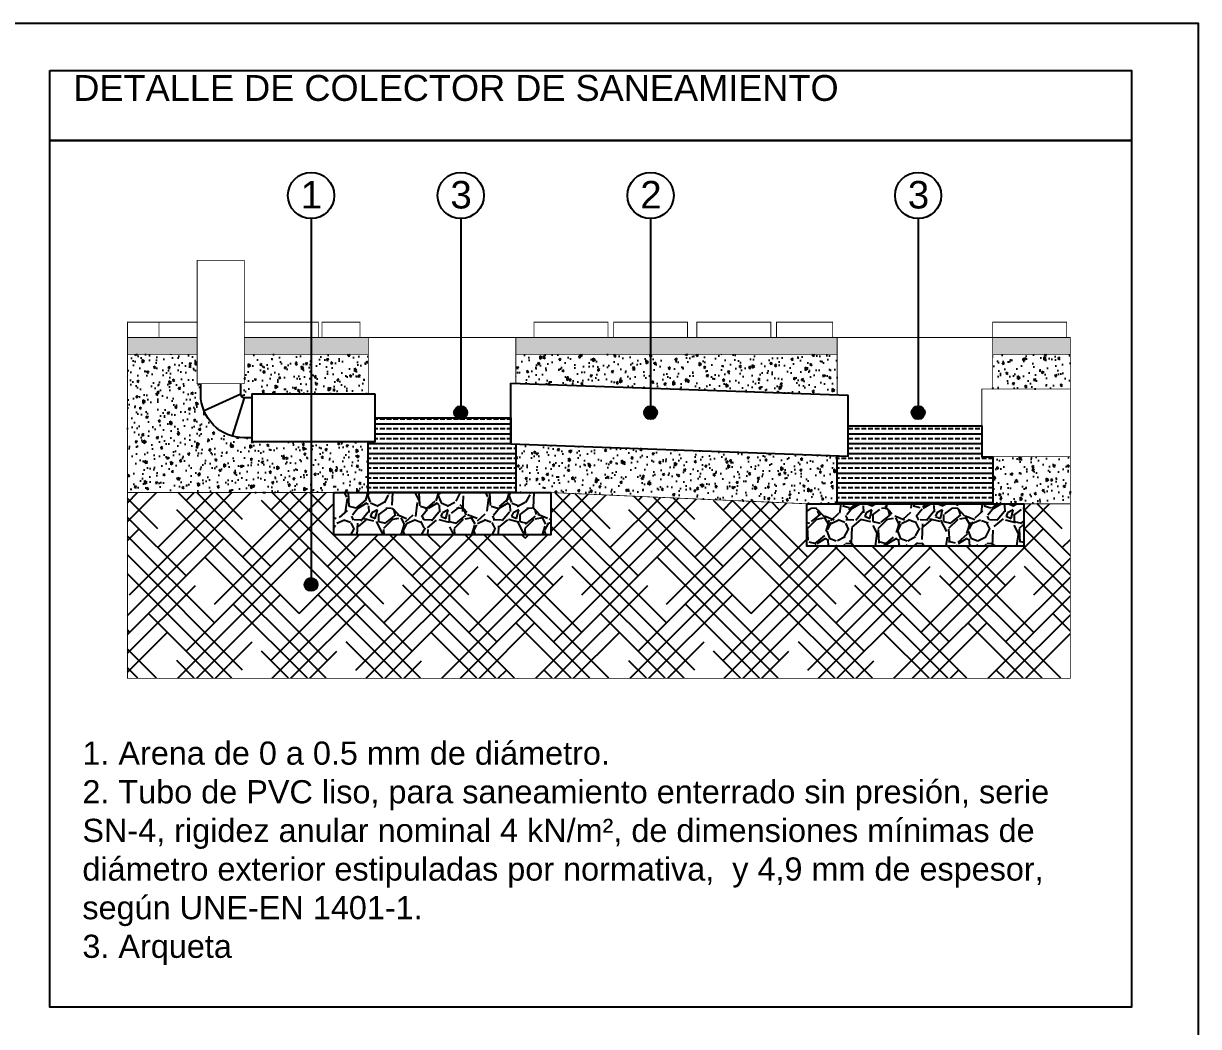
# Model space of a CAD drawing. Header units: millimetres. Extents: x 441156 to 441876, y 4514765 to 4515211.
# Drawn here: x 441284.51 to 441290.36, y 4514964.94 to 4514969.94 of the extents above; entities that cross this region are included whole.
import ezdxf

# ---------------------------------------------------------------- set-up
doc = ezdxf.new("R2010")
doc.units = ezdxf.units.MM
doc.layers.add('01_cartela', color=6, linetype='Continuous', plot=False)
for name, color, linetype in [('01_textos', 7, 'Continuous'), ('CALEFAC_NOTAS', 7, 'Continuous'), ('INGIN SANEAMIENTO TEXTO', 7, 'Continuous')]:
    doc.layers.add(name, color=color, linetype=linetype)
doc.styles.add('Estilo1', font='swissel.ttf')
doc.styles.get("Standard").update_dxf_attribs({"font": 'arial.ttf'})
pattern_1 = [(94.99999999999983, (441263.06255492, 4514962.311576591), (0.0822992220738116, 0.06905725274510555), [0.01119100677032678, -0.1231010744735946]), (40.00000000000001, (441263.06255492, 4514962.311576591), (-0.09400354816243046, 0.06472380658572371), [0.008952805416261518, -0.09848120275212735]), (145.4514447, (441263.0694131668, 4514962.317331344), (-0.01170432305323599, 0.133781055896103), [0.00951089228831769, -0.1046199019972584]), (91.18419999999881, (441263.0414529553, 4514962.332678556), (0.1300684268247727, 0.09514024881645708), [0.01678651015549031, -0.1846516117103935]), (141.63555761, (441263.0522919712, 4514962.340606913), (-0.004163064785043509, 0.2013950988277174), [0.01426634427177351, -0.156929994725142]), (36.18415117000001, (441263.0414529553, 4514962.332678556), (-0.004163064774383341, 0.2013950988282514), [0.0134291887795181, -0.1477211318835331]), (66, (441263.0572794289, 4514962.337954047), (0.1054598059768966, 0.02049930968730479), [0.01119100677032683, -0.1231010744735951]), (11.00000000000003, (441263.0572794289, 4514962.337954047), (-0.05083826265696384, 0.102182523394753), [0.008952805416261516, -0.09848085957887667]), (116.451445, (441263.066067746, 4514962.339662324), (0.05462154278460041, 0.1226818333365318), [0.009510892288317689, -0.1046197216487503]), (82.50000000000001, (441263.06255492, 4514962.311576591), (-0.03384058762969672, 0.03640655601057119), [0, -0.09728715219004036, 0, -0.09997299381491878, 0, -0.09885389313788609]), (52.5, (441263.06255492, 4514962.311576591), (-0.01385788966623879, 0.06937073068565225), [0, -0.05699952781686498, 0, -0.09504895083597642, 0, -0.03767638946010056]), (12.5, (441263.0390262294, 4514962.2880479), (0.05870306518326421, 0.0539437048010241), [0, -0.03730335590108964, 0, -0.1163864704113997, 0, -0.1544358934305111]), (2.499999999999997, (441263.028475247, 4514962.277496919), (0.05096983946269078, 0.07209381257759925), [0, -0.04849436267141655, 0, -0.07729255342705776, 0, -0.1096718663492036])]
pattern_2 = [(180, (441263.06255492, 4514962.311576591), (-1.087009045070248e-17, -0.04895453530326725), []), (180, (441263.0381159648, 4514962.336015547), (-1.087009045070248e-17, -0.04895453530326725), [0.02349817694556828, -0.009790907060653454])]
pattern_3 = [(273.0127875, (441263.0133170023, 4514962.614038086), (0.1758497059158372, -2.989445004128875), [0.03345762859672664, -3.31231121131938]), (229.969741, (441263.0150754994, 4514962.580626643), (1.934346756516896, 2.286046188801407), [0.05741434113448432, -5.684017972111177]), (177.5104471, (441262.9781470611, 4514962.536664216), (3.692843828681993, -0.1758497047065241), [0.04048359133617722, -4.007880664306454]), (312.2736889999999, (441262.9535281023, 4514962.424120403), (-3.341144415978818, 3.69284382896442), [0.05228388625288858, -5.176103754632521]), (337.83365418, (441262.9886980435, 4514962.385433467), (-2.989445004159426, 1.230947942767134), [0.05126848890526092, -5.075587396768062]), (42.27368899999994, (441263.0361774641, 4514962.366090001), (-3.69284382896442, -3.341144415978816), [0.05228388625288857, -5.176103754632521]), (82.69424047, (441263.0748643995, 4514962.401259941), (-0.5275491181405817, -4.044543240893814), [0.06914276491882704, -6.845128143625403]), (117.25532837, (441263.0836568847, 4514962.469841328), (-2.637745591431377, 5.099641477836204), [0.06527788855843479, -6.462513329038345]), (166.42956562, (441263.0537624347, 4514962.527871731), (-3.692843828691387, 0.8792485303001026), [0.05246095284889833, -5.193640079177278]), (220.2363583, (441263.00276602, 4514962.540181209), (2.110196473770209, 1.758497060913443), [0.05989227872247482, -2.934720309193364]), (267.3974378, (441262.9570450964, 4514962.501494274), (-0.1758497059833176, -4.044543240869745), [0.0774537039245493, -7.667922409570537]), (183.81407483, (441263.1293778084, 4514962.596453115), (-2.286046179630516, -0.1758497059648778), [0.02643589357094487, -2.617164856648316]), (216.4692344, (441263.1030003525, 4514962.594694618), (2.637745591530202, 1.934346767830105), [0.05029412524912447, -4.979130440231014]), (270, (441263.06255492, 4514962.564800169), (0.1758497061245213, -0.1758497061245213), [0.03516985263258667, -0.3165295596164558]), (248.19859051, (441263.0291434759, 4514962.573592653), (0.5275491184591375, 1.23094794283383), [0.01893965985810095, -1.875019637675096]), (336.80140949, (441263.0221094876, 4514962.556007682), (-0.7033988245225524, 0.3516994121999498), [0.0267845556041004, -1.312446906961066]), (75.96375653, (441263.0467284465, 4514962.5454567), (0.1758497061567157, 0.8792485306161198), [0.04350292496281141, -1.406590900207791]), (206.56505118, (441263.0572794289, 4514962.58766063), (0.5275491183642603, 0.1758497061521164), [0.03145692527523154, -0.7549668681603067]), (61.38954033400001, (441262.9201166581, 4514962.454014854), (1.230947942871527, 2.286046179618588), [0.0440676977711539, -4.362713306825954]), (115.34617594, (441262.9412186228, 4514962.492701789), (1.230947942784376, -2.63774559190909), [0.03697036127741202, -3.660057994265537]), (338.19859051, (441263.0221094876, 4514962.622830572), (-1.230947942834739, 0.527549118459502), [0.03787907102716259, -1.856080226506036]), (28.61045967000003, (441263.0572794289, 4514962.608762595), (-2.286046179532377, -1.230947943031419), [0.0440676977711539, -4.362713306826052]), (24.44395478000003, (441263.0291434759, 4514962.344988035), (-1.230947942871538, -0.5275491183734898), [0.04249598304252136, -2.082304100502914]), (339.7751406, (441263.0678304113, 4514962.362573006), (-2.813595298562838, 1.055098235224635), [0.0356067992747081, -3.525078366401876]), (111.80140949, (441263.1997176908, 4514962.448739363), (-0.5275491184508467, 1.230947942838412), [0.03787907102716315, -1.85608022650606]), (62.35402464, (441263.1856497143, 4514962.483909304), (-1.582647354927424, -2.98944500421873), [0.04168799235370375, -4.127099956078592]), (114.4439547799999, (441263.1135513348, 4514962.362573006), (0.5275491183649411, -1.230947942875208), [0.0212479915212606, -2.103552092024166]), (146.309932474, (441263.1891667085, 4514962.43818838), (-0.8792485306225767, 0.5275491183735119), [0.01268065411597707, -1.255389610298407]), (210.963756532, (441263.1786157261, 4514962.445222368), (0.7033988244979757, 0.3516994122489849), [0.05126848890526076, -0.9741026882294204]), (231.00900596, (441263.1346532995, 4514962.418844911), (1.582647355019188, 1.934346767452265), [0.04751204096602054, -4.703685384438677]), (348.69006753, (441263.06255492, 4514962.529630227), (-0.5275491183857455, 0.1758497060878624), [0.03586643063177967, -0.86079465235677]), (38.15722658999997, (441263.0977248613, 4514962.522596239), (3.341144416227476, 2.63774559204247), [0.0626184079717259, -6.199211602072053]), (105.9453959, (441263.146962779, 4514962.561283174), (0.527549118343091, -1.934346767377855), [0.02560402873435057, -2.534806340434104]), (135, (441263.1399287907, 4514962.585902134), (-0.3516994122490095, 2.174018090140495e-17), [0.01492134236043586, -0.2337676969801618]), (165.25643716, (441263.1258608143, 4514962.420603409), (1.934346767332649, -0.5275491185086991), [0.03454887610135263, -3.420349673727684]), (93.01278749999905, (441263.0924493701, 4514962.429395895), (-0.1758497059053753, 2.989445004129425), [0.06691525719345295, -3.27885358272264]), (44.99999999999999, (441263.088932376, 4514962.496218783), (2.174018090140496e-17, 0.3516994122490094), [0.0646591502285554, -0.1840298891120423]), (10.30484649999995, (441263.1346532995, 4514962.541939707), (2.989445003831074, 0.5275491199912588), [0.03932121876629877, -3.89279774841135]), (299.0546040999999, (441263.1733402349, 4514962.548973695), (0.527549118388897, -0.8792485306133362), [0.0362096215060697, -1.774273913153036]), (252.64597536, (441263.1909252055, 4514962.517320748), (-1.582647355476576, -5.099641477500148), [0.05895546711127878, -5.836600988214964]), (220.42607874, (441263.1733402349, 4514962.461048841), (-2.461895885742949, -2.110196473494011), [0.06237096237758178, -6.174718413544778])]

msp = doc.modelspace()

# ---------------------------------------------------------------- hatches: boundary and pattern name
at = {"layer": 'INGIN SANEAMIENTO TEXTO'}
h = msp.add_hatch(color=254, dxfattribs=at)
h.dxf.hatch_style = 1
h.paths.add_polyline_path([(441285.3735573661, 4514968.371895988), (441285.0270142101, 4514968.371895988), (441285.0270142101, 4514968.288406968), (441285.3735573661, 4514968.288406968)])
h = msp.add_hatch(color=254, dxfattribs=at)
h.dxf.hatch_style = 1
h.paths.add_polyline_path([(441286.2258155074, 4514968.288406968), (441285.6085391355, 4514968.288406968), (441285.6085391355, 4514968.371895988), (441286.2258155074, 4514968.371895988)])
h = msp.add_hatch(color=254, dxfattribs=at)
h.dxf.hatch_style = 1
h.paths.add_polyline_path([(441286.9604150088, 4514968.288406968), (441288.5601442406, 4514968.288406968), (441288.5601442406, 4514968.371895988), (441286.9604150088, 4514968.371895988)])
h = msp.add_hatch(color=254, dxfattribs=at)
h.dxf.hatch_style = 1
h.paths.add_polyline_path([(441289.3343775576, 4514968.371895988), (441289.7211067018, 4514968.371895988), (441289.7211067018, 4514968.288406968), (441289.3343775576, 4514968.288406968)])
h = msp.add_hatch(dxfattribs=at)
h.set_pattern_fill('AR-CONC', color=254, scale=0.0005874544236392073, angle=45)
h.set_pattern_definition(pattern_1)
edge = h.paths.add_edge_path()
edge.add_line((441285.0270142101, 4514968.288406968), (441285.0270142101, 4514967.599856308))
edge.add_line((441285.0270142101, 4514967.599856308), (441286.2258155074, 4514967.599856308))
edge.add_line((441286.2258155074, 4514967.599856308), (441286.2258155074, 4514967.854683081))
edge.add_line((441286.2258155074, 4514967.854683081), (441285.6462720277, 4514967.854683081))
edge.add_line((441285.6462720277, 4514967.854683081), (441285.6462720277, 4514967.872564724))
edge.add_line((441285.6462720277, 4514967.872564724), (441285.5918321487, 4514967.872564724))
edge.add_line((441285.5918321487, 4514967.872564724), (441285.5698059065, 4514967.875388771))
edge.add_line((441285.5698059065, 4514967.875388771), (441285.5533457779, 4514967.879062119))
edge.add_line((441285.5533457779, 4514967.879062119), (441285.5421699344, 4514967.882274445))
edge.add_line((441285.5421699344, 4514967.882274445), (441285.5262231363, 4514967.888028861))
edge.add_line((441285.5262231363, 4514967.888028861), (441285.5088403549, 4514967.896106891))
edge.add_line((441285.5088403549, 4514967.896106891), (441285.4969330991, 4514967.902690772))
edge.add_line((441285.4969330991, 4514967.902690772), (441285.4901323082, 4514967.907295415))
edge.add_line((441285.4901323082, 4514967.907295415), (441285.4686831434, 4514967.922416494))
edge.add_line((441285.4686831434, 4514967.922416494), (441285.4568933164, 4514967.933132891))
edge.add_line((441285.4568933164, 4514967.933132891), (441285.4473547623, 4514967.943273475))
edge.add_line((441285.4473547623, 4514967.943273475), (441285.4371049269, 4514967.955319237))
edge.add_line((441285.4371049269, 4514967.955319237), (441285.4304081441, 4514967.964595177))
edge.add_line((441285.4304081441, 4514967.964595177), (441285.4241978509, 4514967.973569326))
edge.add_line((441285.4241978509, 4514967.973569326), (441285.4186619332, 4514967.983180385))
edge.add_line((441285.4186619332, 4514967.983180385), (441285.4148471827, 4514967.990025327))
edge.add_line((441285.4148471827, 4514967.990025327), (441285.4103245057, 4514967.999740068))
edge.add_line((441285.4103245057, 4514967.999740068), (441285.4074844932, 4514968.005840436))
edge.add_line((441285.4074844932, 4514968.005840436), (441285.4019434619, 4514968.021174712))
edge.add_line((441285.4019434619, 4514968.021174712), (441285.3988735439, 4514968.031024612))
edge.add_line((441285.3988735439, 4514968.031024612), (441285.3964444503, 4514968.041185563))
edge.add_line((441285.3964444503, 4514968.041185563), (441285.3940879244, 4514968.051042961))
edge.add_line((441285.3940879244, 4514968.051042961), (441285.3928175854, 4514968.061805554))
edge.add_line((441285.3928175854, 4514968.061805554), (441285.3912665357, 4514968.074946388))
edge.add_line((441285.3912665357, 4514968.074946388), (441285.3914390097, 4514968.089664849))
edge.add_line((441285.3914390097, 4514968.089664849), (441285.3914390097, 4514968.142308128))
edge.add_line((441285.3914390097, 4514968.142308128), (441285.3735573661, 4514968.142308128))
edge.add_line((441285.3735573661, 4514968.142308128), (441285.3735573661, 4514968.288406968))
edge.add_line((441285.3735573661, 4514968.288406968), (441285.0270142101, 4514968.288406968))
edge.add_line((441285.0270142101, 4514968.288406968), (441285.0270142101, 4514967.599856308))
h = msp.add_hatch(dxfattribs=at)
h.set_pattern_fill('AR-CONC', color=254, scale=0.0005874544236392073, angle=45)
h.set_pattern_definition(pattern_1)
h.paths.add_polyline_path([(441286.2258155074, 4514968.288406968), (441286.2258155074, 4514968.089664849), (441285.6462720277, 4514968.089664849), (441285.6462720277, 4514968.071783207), (441285.6085391355, 4514968.071783207), (441285.6041587921, 4514968.072568236), (441285.6020551434, 4514968.073314385), (441285.6002625359, 4514968.07395021), (441285.5984182133, 4514968.075180682), (441285.5968748665, 4514968.07642673), (441285.5953415851, 4514968.077948653), (441285.5939559279, 4514968.079787178), (441285.59286552, 4514968.081544236), (441285.591973063, 4514968.083384614), (441285.5913322385, 4514968.085382366), (441285.5909430468, 4514968.087615256), (441285.5906574921, 4514968.089664849), (441285.5906574921, 4514968.142308128), (441285.6085391355, 4514968.142308128), (441285.6085391355, 4514968.288406968)])
h = msp.add_hatch(dxfattribs=at)
h.set_pattern_fill('AR-CONC', color=254, scale=0.0005874544236392073, angle=45)
h.set_pattern_definition(pattern_1)
h.paths.add_polyline_path([(441288.5601442406, 4514968.288406968), (441288.5601442406, 4514968.086084302), (441286.9604150088, 4514968.14432143), (441286.9604150088, 4514968.288406968)])
h = msp.add_hatch(dxfattribs=at)
h.set_pattern_fill('AR-CONC', color=254, scale=0.0005874544236392073, angle=45)
h.set_pattern_definition(pattern_1)
h.paths.add_polyline_path([(441289.3343775576, 4514968.288406968), (441289.7211067018, 4514968.288406968), (441289.7211067018, 4514968.115907801), (441289.3343775576, 4514968.115907801)])
h = msp.add_hatch(color=5, dxfattribs=at)
h.dxf.hatch_style = 1
edge = h.paths.add_edge_path()
edge.add_arc((441286.6857803299, 4514967.997836124), 0.03267041153160185, 0, 360)
h = msp.add_hatch(color=5, dxfattribs=at)
h.dxf.hatch_style = 1
edge = h.paths.add_edge_path()
edge.add_arc((441287.6309316298, 4514967.997836124), 0.03267041153160185, 0, 360)
h = msp.add_hatch(color=5, dxfattribs=at)
h.dxf.hatch_style = 1
edge = h.paths.add_edge_path()
edge.add_arc((441288.9630334114, 4514967.997836124), 0.03267041153160185, 0, 360)
h = msp.add_hatch(dxfattribs=at)
h.set_pattern_fill('JIS_STN_2.5', color=5, scale=0.01958181412130691, angle=135)
h.set_pattern_definition(pattern_2)
h.paths.add_polyline_path([(441286.2258155074, 4514967.599856308), (441286.2258155074, 4514967.854683081), (441286.2601012909, 4514967.854683081), (441286.2601012909, 4514967.972173966), (441286.9361072975, 4514967.972173966), (441286.9361072975, 4514967.842184237), (441286.9604150088, 4514967.841299331), (441286.9604150088, 4514967.599856308)])
h = msp.add_hatch(dxfattribs=at)
h.set_pattern_fill('JIS_STN_2.5', color=5, scale=0.01958181412130691, angle=135)
h.set_pattern_definition(pattern_2)
h.paths.add_polyline_path([(441288.5601442406, 4514967.543906278), (441288.5601442406, 4514967.783062203), (441288.615060544, 4514967.781063011), (441288.615060544, 4514967.93257406), (441289.2802362826, 4514967.93257406), (441289.2802362826, 4514967.778093228), (441289.3343775576, 4514967.778093228), (441289.3343775576, 4514967.543906278)])
h = msp.add_hatch(dxfattribs=at)
h.set_pattern_fill('AR-CONC', color=254, scale=0.0005874544236392073, angle=45)
h.set_pattern_definition(pattern_1)
h.paths.add_polyline_path([(441286.9604150088, 4514967.599856308), (441287.1343401222, 4514967.599856308), (441288.4089985898, 4514967.543906278), (441288.5601442406, 4514967.543906278), (441288.5601442406, 4514967.783062203), (441286.9604150088, 4514967.841299331)])
h = msp.add_hatch(dxfattribs=at)
h.set_pattern_fill('AR-CONC', color=254, scale=0.0005874544236392073, angle=45)
h.set_pattern_definition(pattern_1)
h.paths.add_polyline_path([(441289.3343775576, 4514967.543906278), (441289.7211067018, 4514967.543906278), (441289.7211067018, 4514967.778093228), (441289.3343775576, 4514967.778093228)])
h = msp.add_hatch(dxfattribs=at)
h.set_pattern_fill('HOUND', color=254, scale=0.0417745367921214, angle=45)
h.set_pattern_definition([(44.99999999999999, (441219.4804978039, 4514931.357963993), (0.1406797648996038, 0.2344662748326729), [1.061073234519883, -0.5305366172599416]), (135, (441219.4804978039, 4514931.357963993), (0.1406797648996037, -0.2344662748326729), [1.061073234519883, -0.5305366172599416])])
h.paths.add_polyline_path([(441289.7211067018, 4514967.543906278), (441289.7211067018, 4514966.674937649), (441285.0270142101, 4514966.674937649), (441285.0270142101, 4514967.599856308), (441286.0548529489, 4514967.599856308), (441286.0548529489, 4514967.389196181), (441287.1343401222, 4514967.389196181), (441287.1343401222, 4514967.599856308), (441288.4089985898, 4514967.543906278), (441288.4089985898, 4514967.333246151), (441289.4884857631, 4514967.333246151), (441289.4884857631, 4514967.543906278)])
h = msp.add_hatch(dxfattribs=at)
h.set_pattern_fill('GRAVEL', color=254, scale=0.009790907060653454, angle=45)
h.set_pattern_definition(pattern_3)
h.paths.add_polyline_path([(441286.0548529489, 4514967.599856308), (441287.1343401222, 4514967.599856308), (441287.1343401222, 4514967.389196181), (441286.0548529489, 4514967.389196181)])
h = msp.add_hatch(dxfattribs=at)
h.set_pattern_fill('GRAVEL', color=254, scale=0.009790907060653454, angle=45)
h.set_pattern_definition(pattern_3)
h.paths.add_polyline_path([(441288.4089985898, 4514967.543906278), (441289.4884857631, 4514967.543906278), (441289.4884857631, 4514967.333246151), (441288.4089985898, 4514967.333246151)])
h = msp.add_hatch(color=5, dxfattribs=at)
h.dxf.hatch_style = 1
edge = h.paths.add_edge_path()
edge.add_arc((441285.9408505099, 4514967.142331494), 0.03267041153160185, 0, 360)

# ---------------------------------------------------------------- linework, layer by layer
at = {"layer": '01_cartela', "color": 3}
msp.add_lwpolyline([(441259.7207287893, 4514969.93626665), (441259.7207287893, 4514948.401242637), (441290.3587168496, 4514948.401242637), (441290.3587168496, 4514969.93626665)], close=True, dxfattribs=at)
at = {"layer": 'CALEFAC_NOTAS', "color": 7}
for points in [[(441284.6407441555, 4514969.702255282), (441290.025155223, 4514969.702255282), (441290.025155223, 4514969.353082621), (441284.6407441555, 4514969.353082621)], [(441284.6407441555, 4514969.353082621), (441290.025155223, 4514969.353082621), (441290.025155223, 4514965.035911555), (441284.6407441555, 4514965.035911555)]]:
    msp.add_lwpolyline(points, close=True, dxfattribs=at)
at = {"layer": 'INGIN SANEAMIENTO TEXTO', "color": 5}
for points in [[(441285.9408505099, 4514968.964503606), (441285.9408505099, 4514967.142331494)], [(441286.6857803299, 4514968.964503606), (441286.6857803299, 4514967.997836124)], [(441287.6309316298, 4514968.964503606), (441287.6309316298, 4514967.997836124)], [(441288.9630334114, 4514968.964503606), (441288.9630334114, 4514967.997836124)], [(441286.9361072975, 4514968.145206336), (441288.615060544, 4514968.084085109)], [(441286.9361072975, 4514967.842184237), (441286.9361072975, 4514968.145206336)], [(441285.5906574921, 4514968.089664849), (441285.4081477126, 4514968.006143941)], [(441286.2601012909, 4514968.089664849), (441285.6462720277, 4514968.089664849), (441285.6462720277, 4514967.854683081), (441286.2601012909, 4514967.854683081), (441286.2601012909, 4514968.089664849)], [(441288.615060544, 4514967.781063011), (441288.615060544, 4514968.084085109)], [(441285.6085391355, 4514968.071783207), (441285.5483267748, 4514967.881081687)], [(441286.2258155074, 4514967.599856308), (441286.2258155074, 4514967.854683081), (441286.2601012909, 4514967.854683081), (441286.2601012909, 4514967.972173966), (441286.9361072975, 4514967.972173966), (441286.9361072975, 4514967.842184237), (441286.9604150088, 4514967.841299331), (441286.9604150088, 4514967.599856308), (441286.2258155074, 4514967.599856308)], [(441288.5601442406, 4514967.543906278), (441288.5601442406, 4514967.783062203), (441288.615060544, 4514967.781063011), (441288.615060544, 4514967.93257406), (441289.2802362826, 4514967.93257406), (441289.2802362826, 4514967.778093228), (441289.3343775576, 4514967.778093228), (441289.3343775576, 4514967.543906278), (441288.5601442406, 4514967.543906278)], [(441286.9361072975, 4514967.842184237), (441288.615060544, 4514967.781063011)]]:
    msp.add_lwpolyline(points, dxfattribs=at)
at = {"layer": 'INGIN SANEAMIENTO TEXTO', "color": 5, "const_width": 0.003916362824261381}
for points in [[(441285.3735573661, 4514968.756137391), (441285.3735573661, 4514968.142308128), (441285.6085391355, 4514968.142308128), (441285.6085391355, 4514968.756137391), (441285.3735573661, 4514968.756137391)], [(441285.3735573661, 4514968.371895988), (441285.0270142101, 4514968.371895988), (441285.0270142101, 4514968.288406968), (441285.3735573661, 4514968.288406968), (441285.3735573661, 4514968.371895988)], [(441286.2258155074, 4514968.288406968), (441285.6085391355, 4514968.288406968), (441285.6085391355, 4514968.371895988), (441286.2258155074, 4514968.371895988), (441286.2258155074, 4514968.288406968)], [(441286.2258155074, 4514968.089664849), (441286.2258155074, 4514968.371895988), (441286.9604150088, 4514968.371895988), (441286.9604150088, 4514968.14432143), (441286.9361072975, 4514968.145206336), (441286.9361072975, 4514967.842184237), (441286.9604150088, 4514967.841299331), (441286.9604150088, 4514967.599856308), (441286.2258155074, 4514967.599856308), (441286.2258155074, 4514967.854683081), (441286.2601012909, 4514967.854683081), (441286.2601012909, 4514968.089664849), (441286.2258155074, 4514968.089664849)], [(441286.9604150088, 4514968.288406968), (441288.5601442406, 4514968.288406968), (441288.5601442406, 4514968.371895988), (441286.9604150088, 4514968.371895988), (441286.9604150088, 4514968.288406968)], [(441288.5601442406, 4514968.084085109), (441288.5601442406, 4514968.371895988), (441289.3343775576, 4514968.371895988), (441289.3343775576, 4514968.115907801), (441289.2802362826, 4514968.115907801), (441289.2802362826, 4514967.778093228), (441289.3343775576, 4514967.778093228), (441289.3343775576, 4514967.543906278), (441288.5601442406, 4514967.543906278), (441288.5601442406, 4514967.783062203), (441288.615060544, 4514967.781063011), (441288.615060544, 4514968.084085109), (441288.5601442406, 4514968.086084302)], [(441289.3343775576, 4514968.371895988), (441289.7211067018, 4514968.371895988), (441289.7211067018, 4514968.288406968), (441289.3343775576, 4514968.288406968), (441289.3343775576, 4514968.371895988)], [(441285.0270142101, 4514968.288406968), (441285.0270142101, 4514967.599856308), (441286.2258155074, 4514967.599856308), (441286.2258155074, 4514967.854683081), (441285.6462720277, 4514967.854683081), (441285.6462720277, 4514967.872564724), (441285.5918321487, 4514967.872564724), (441285.5698059065, 4514967.875388771), (441285.5533457779, 4514967.879062119), (441285.5421699344, 4514967.882274445), (441285.5262231363, 4514967.888028861), (441285.5088403549, 4514967.896106891), (441285.4969330991, 4514967.902690772), (441285.4901323082, 4514967.907295415), (441285.4686831434, 4514967.922416494), (441285.4568933164, 4514967.933132891), (441285.4473547623, 4514967.943273475), (441285.4371049269, 4514967.955319237), (441285.4304081441, 4514967.964595177), (441285.4241978509, 4514967.973569326), (441285.4186619332, 4514967.983180385), (441285.4148471827, 4514967.990025327), (441285.4103245057, 4514967.999740068), (441285.4074844932, 4514968.005840436), (441285.4019434619, 4514968.021174712), (441285.3988735439, 4514968.031024612), (441285.3964444503, 4514968.041185563), (441285.3940879244, 4514968.051042961), (441285.3928175854, 4514968.061805554), (441285.3912665357, 4514968.074946388), (441285.3914390097, 4514968.089664849), (441285.3914390097, 4514968.142308128), (441285.3735573661, 4514968.142308128), (441285.3735573661, 4514968.288406968), (441285.0270142101, 4514968.288406968), (441285.0270142101, 4514967.599856308)], [(441286.2258155074, 4514968.288406968), (441286.2258155074, 4514968.089664849), (441285.6462720277, 4514968.089664849), (441285.6462720277, 4514968.071783207), (441285.6085391355, 4514968.071783207), (441285.6041587921, 4514968.072568236), (441285.6020551434, 4514968.073314385), (441285.6002625359, 4514968.07395021), (441285.5984182133, 4514968.075180682), (441285.5968748665, 4514968.07642673), (441285.5953415851, 4514968.077948653), (441285.5939559279, 4514968.079787178), (441285.59286552, 4514968.081544236), (441285.591973063, 4514968.083384614), (441285.5913322385, 4514968.085382366), (441285.5909430468, 4514968.087615256), (441285.5906574921, 4514968.089664849), (441285.5906574921, 4514968.142308128), (441285.6085391355, 4514968.142308128), (441285.6085391355, 4514968.288406968), (441286.2258155074, 4514968.288406968)], [(441288.5601442406, 4514968.288406968), (441288.5601442406, 4514968.086084302), (441286.9604150088, 4514968.14432143), (441286.9604150088, 4514968.288406968), (441288.5601442406, 4514968.288406968)], [(441286.9604150088, 4514967.599856308), (441287.1343401222, 4514967.599856308), (441288.4089985898, 4514967.543906278), (441288.5601442406, 4514967.543906278), (441288.5601442406, 4514967.783062203), (441286.9604150088, 4514967.841299331), (441286.9604150088, 4514967.599856308)], [(441289.7211067018, 4514967.543906278), (441289.7211067018, 4514966.674937649), (441285.0270142101, 4514966.674937649), (441285.0270142101, 4514967.599856308), (441286.0548529489, 4514967.599856308), (441286.0548529489, 4514967.389196181), (441287.1343401222, 4514967.389196181), (441287.1343401222, 4514967.599856308), (441288.4089985898, 4514967.543906278), (441288.4089985898, 4514967.333246151), (441289.4884857631, 4514967.333246151), (441289.4884857631, 4514967.543906278), (441289.7211067018, 4514967.543906278)]]:
    msp.add_lwpolyline(points, dxfattribs=at)
for points in [[(441285.0270142101, 4514968.371895988), (441285.1842544029, 4514968.371895988), (441285.1842544029, 4514968.448260493), (441285.0270142101, 4514968.448260493)], [(441285.1842544029, 4514968.371895988), (441285.3735573661, 4514968.371895988), (441285.3735573661, 4514968.448260493), (441285.1842544029, 4514968.448260493)], [(441285.6085391355, 4514968.371895988), (441285.9765012606, 4514968.371895988), (441285.9765012606, 4514968.448260493), (441285.6085391355, 4514968.448260493)], [(441285.9949394799, 4514968.371895988), (441286.1842424432, 4514968.371895988), (441286.1842424432, 4514968.448260493), (441285.9949394799, 4514968.448260493)], [(441287.0509054549, 4514968.371895988), (441287.4188675798, 4514968.371895988), (441287.4188675798, 4514968.448260493), (441287.0509054549, 4514968.448260493)], [(441287.447005398, 4514968.371895988), (441287.8149675228, 4514968.371895988), (441287.8149675228, 4514968.448260493), (441287.447005398, 4514968.448260493)], [(441287.8614898787, 4514968.371895988), (441288.2294520037, 4514968.371895988), (441288.2294520037, 4514968.448260493), (441287.8614898787, 4514968.448260493)], [(441288.2575898218, 4514968.371895988), (441288.5375140801, 4514968.371895988), (441288.5375140801, 4514968.448260493), (441288.2575898218, 4514968.448260493)], [(441289.3343775576, 4514968.371895988), (441289.7023396824, 4514968.371895988), (441289.7023396824, 4514968.448260493), (441289.3343775576, 4514968.448260493)], [(441289.3343775576, 4514968.288406968), (441289.7211067018, 4514968.288406968), (441289.7211067018, 4514968.115907801), (441289.3343775576, 4514968.115907801)], [(441289.2802362826, 4514968.115907801), (441289.7211067018, 4514968.115907801), (441289.7211067018, 4514967.778093228), (441289.2802362826, 4514967.778093228)], [(441289.3343775576, 4514967.543906278), (441289.7211067018, 4514967.543906278), (441289.7211067018, 4514967.778093228), (441289.3343775576, 4514967.778093228)]]:
    msp.add_lwpolyline(points, close=True, dxfattribs=at)
at = {"layer": 'INGIN SANEAMIENTO TEXTO', "color": 5}
for points in [[(441285.6462720277, 4514967.872564724), (441285.6085391355, 4514967.872564724, -0.4142135623730792), (441285.3914390097, 4514968.089664849), (441285.3914390097, 4514968.142308128)], [(441285.6462720277, 4514968.071783207), (441285.6085391355, 4514968.071783207, -0.4142135623731065), (441285.5906574921, 4514968.089664849), (441285.5906574921, 4514968.142308128)]]:
    msp.add_lwpolyline(points, format="xyb", dxfattribs=at)
for points in [[(441286.0548529489, 4514967.599856308), (441287.1343401222, 4514967.599856308), (441287.1343401222, 4514967.389196181), (441286.0548529489, 4514967.389196181)], [(441288.4089985898, 4514967.543906278), (441289.4884857631, 4514967.543906278), (441289.4884857631, 4514967.333246151), (441288.4089985898, 4514967.333246151)]]:
    msp.add_lwpolyline(points, close=True, dxfattribs=at)
for centre, radius in [((441285.9408505099, 4514969.079592239), 0.1150886336546776), ((441286.6857803299, 4514969.079592239), 0.1150886336546776), ((441287.6309316298, 4514969.079592239), 0.1150886336546776), ((441288.9630334114, 4514969.079592239), 0.1150886336546776), ((441286.6857803299, 4514967.997836124), 0.03267041153160185), ((441287.6309316298, 4514967.997836124), 0.03267041153160185), ((441288.9630334114, 4514967.997836124), 0.03267041153160185), ((441285.9408505099, 4514967.142331494), 0.03267041153160185)]:
    msp.add_circle(centre, radius, dxfattribs=at)

# ---------------------------------------------------------------- texts
at = {"layer": '01_textos', "color": 1, "insert": (441284.3615046651, 4514969.679556614), "char_height": 0.1288338101108379, "attachment_point": 1, "style": 'Estilo1'}
msp.add_mtext_dynamic_manual_height_columns('\\pi0.3958;DETALLE DE COLECTOR DE SANEAMIENTO{\\H1.443x; }', width=4.915157639354463, gutter_width=11.875, heights=[0], dxfattribs=at)
at = {"layer": 'INGIN SANEAMIENTO TEXTO', "color": 5}
for s, p in [('1', (441285.8894334935, 4514969.014751802)), ('3', (441286.6343633136, 4514969.014751802)), ('2', (441287.5795146135, 4514969.014751802)), ('3', (441288.9116163951, 4514969.014751802))]:
    msp.add_text(s, height=0.1370726988491484, dxfattribs=at).set_placement(p)
at = {"layer": 'INGIN SANEAMIENTO TEXTO', "color": 5, "insert": (441284.8024353265, 4514966.359637529), "char_height": 0.1154296411361249, "attachment_point": 1, "style": 'Estilo1'}
msp.add_mtext_dynamic_manual_height_columns('1. Arena de 0 a 0.5 mm de diámetro.\\P2. Tubo de PVC liso, para saneamiento enterrado sin presión, serie SN-4, rigidez anular nominal 4 kN/m², de dimensiones mínimas de diámetro exterior estipuladas por normativa,  y 4,9 mm de espesor, según UNE-EN 1401-1. \\P3. Arqueta', width=4.945009669140212, gutter_width=11.875, heights=[0], dxfattribs=at)

doc.saveas('drawing.dxf')
